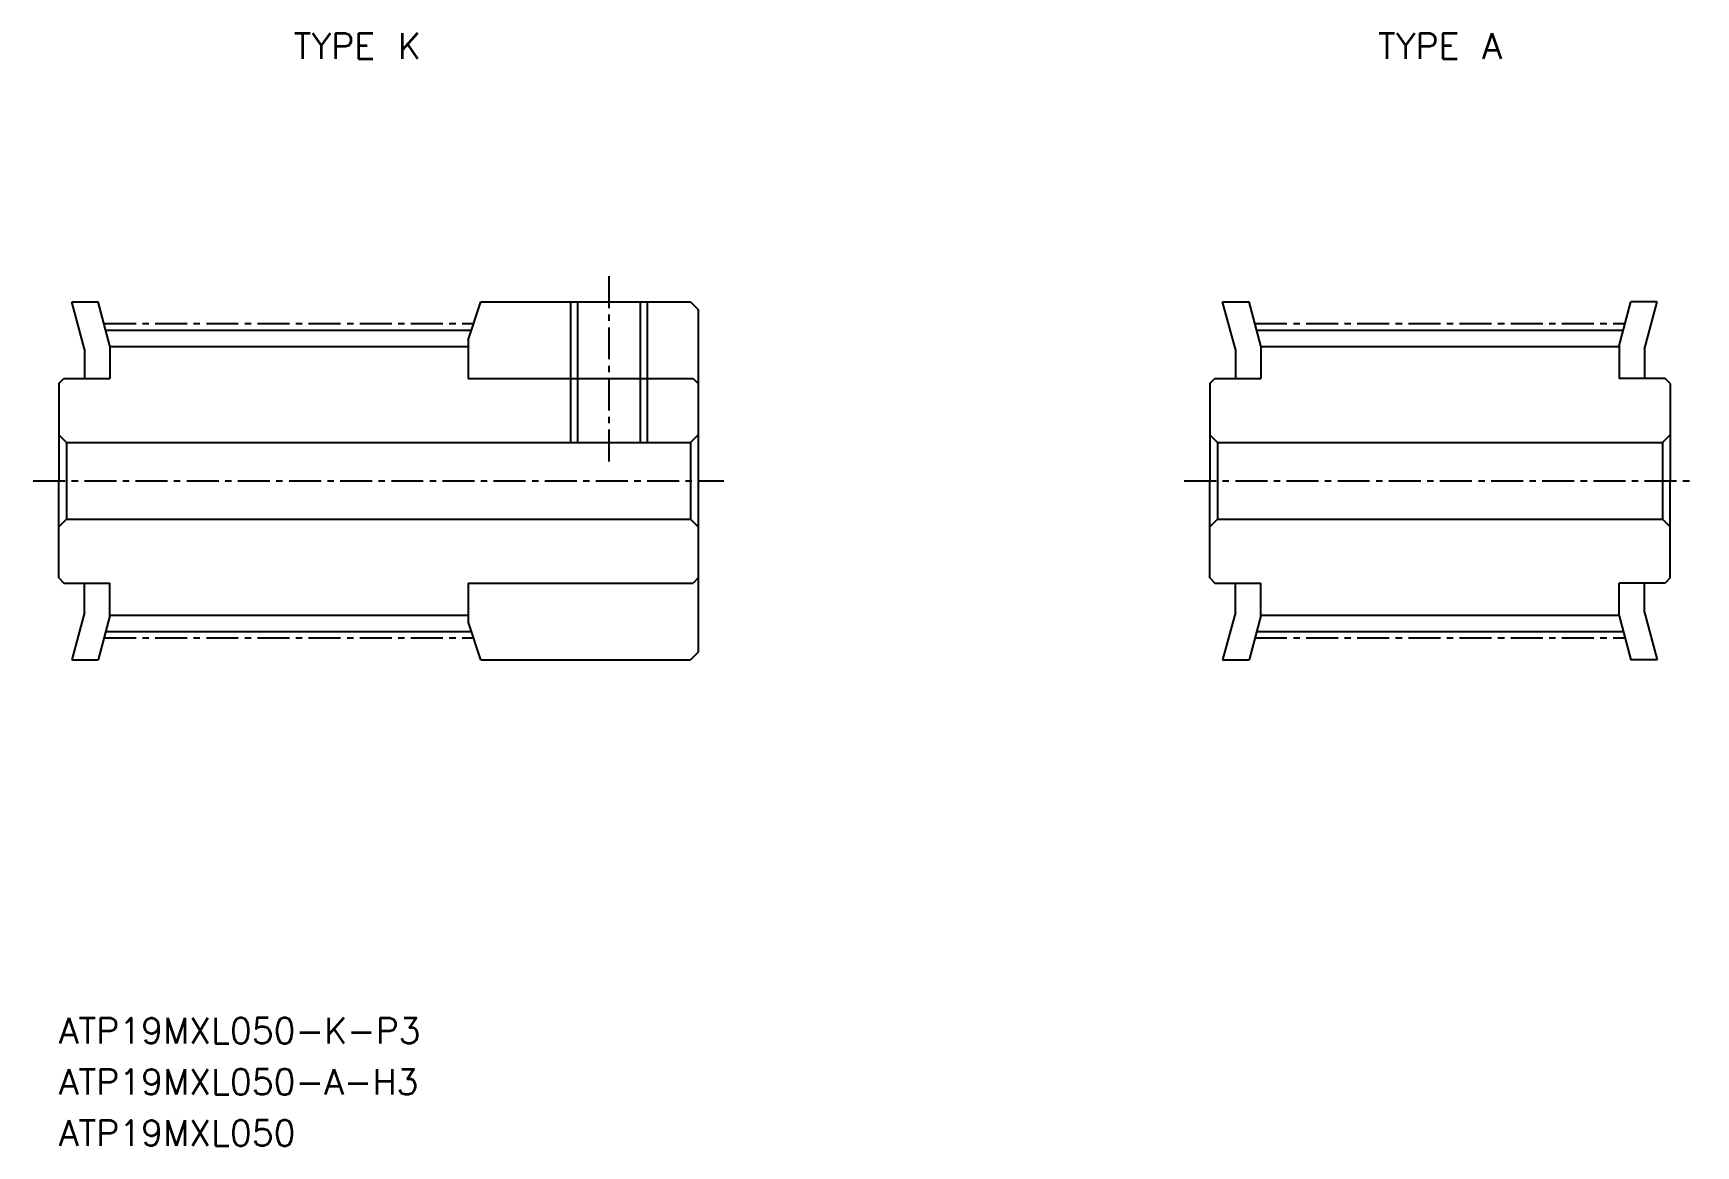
# Model space of a CAD drawing. Extents: x -238.2 to -173.2, y -19 to 24.5.
import ezdxf
from ezdxf.enums import TextEntityAlignment as Align

# ---------------------------------------------------------------- set-up
doc = ezdxf.new("R2010")
doc.units = 0
doc.linetypes.add('CENTER', pattern=[2, 1.25, -0.25, 0.25, -0.25])
doc.linetypes.add('DASHED', pattern=[19.05, 12.7, -6.35])
doc.layers.get('0').update_dxf_attribs({"linetype": 'CONTINUOUS'})
doc.layers.add('CENTER', color=1, linetype='CENTER')
doc.styles.add('MISUMI', font='txt.shx')

msp = doc.modelspace()

# ---------------------------------------------------------------- linework, layer by layer
at = {"color": 7, "linetype": 'CONTINUOUS'}
for p, q in [((-236.216, 12.107), (-236.714, 13.964)), ((-236.714, 13.964), (-235.679, 13.964)), ((-235.216, 12.239), (-235.679, 13.964)), ((-221.216, 12.464), (-220.716, 13.964)), ((-220.716, 13.964), (-212.516, 13.964)), ((-212.516, 13.964), (-212.216, 13.664)), ((-212.216, 13.664), (-212.216, 0.264)), ((-191.216, 12.107), (-191.714, 13.964)), ((-191.714, 13.964), (-190.679, 13.964)), ((-190.216, 12.239), (-190.679, 13.964)), ((-176.216, 12.239), (-175.754, 13.964)), ((-174.719, 13.964), (-175.754, 13.964)), ((-175.216, 12.107), (-174.719, 13.964)), ((-235.381, 12.854), (-221.086, 12.854)), ((-221.216, 12.464), (-221.216, 10.964)), ((-190.381, 12.854), (-176.086, 12.854)), ((-236.216, 12.107), (-236.216, 10.964)), ((-235.216, 12.239), (-235.216, 10.964)), ((-235.216, 12.214), (-221.216, 12.214)), ((-191.216, 12.107), (-191.216, 10.964)), ((-190.216, 12.239), (-190.216, 10.964)), ((-190.216, 12.214), (-176.216, 12.214)), ((-176.216, 12.239), (-176.216, 10.964)), ((-175.216, 12.107), (-175.216, 10.964)), ((-237.216, 10.764), (-237.016, 10.964)), ((-237.216, 10.764), (-237.216, 6.964)), ((-237.016, 10.964), (-235.216, 10.964)), ((-221.216, 10.964), (-212.416, 10.964)), ((-212.416, 10.964), (-212.216, 10.764)), ((-192.216, 10.764), (-192.016, 10.964)), ((-192.216, 10.764), (-192.216, 6.964)), ((-192.016, 10.964), (-190.216, 10.964)), ((-174.416, 10.964), (-176.216, 10.964)), ((-174.216, 10.764), (-174.416, 10.964)), ((-174.216, 10.764), (-174.216, 6.964)), ((-237.216, 8.764), (-236.916, 8.464)), ((-236.916, 8.464), (-212.516, 8.464)), ((-236.916, 8.464), (-236.916, 5.464)), ((-212.216, 8.764), (-212.516, 8.464)), ((-212.516, 8.464), (-212.516, 5.464)), ((-192.216, 8.764), (-191.916, 8.464)), ((-191.916, 8.464), (-174.516, 8.464)), ((-191.916, 8.464), (-191.916, 5.464)), ((-174.216, 8.764), (-174.516, 8.464)), ((-174.516, 8.464), (-174.516, 5.464)), ((-237.216, 8.364), (-237.216, 8.364)), ((-192.216, 8.364), (-192.216, 8.364)), ((-174.216, 8.364), (-174.216, 8.364)), ((-237.216, 6.964), (-237.216, 6.964)), ((-237.216, 3.164), (-237.216, 6.964)), ((-192.216, 6.964), (-192.216, 6.964)), ((-192.216, 3.164), (-192.216, 6.964)), ((-174.216, 6.964), (-174.216, 6.964)), ((-174.216, 3.164), (-174.216, 6.964)), ((-237.216, 5.164), (-236.916, 5.464)), ((-236.916, 5.464), (-212.516, 5.464)), ((-212.216, 5.164), (-212.516, 5.464)), ((-192.216, 5.164), (-191.916, 5.464)), ((-191.916, 5.464), (-174.516, 5.464)), ((-174.216, 5.164), (-174.516, 5.464)), ((-237.216, 3.164), (-237.016, 2.964)), ((-237.016, 2.964), (-235.216, 2.964)), ((-236.216, 1.82), (-236.216, 2.964)), ((-235.216, 1.689), (-235.216, 2.964)), ((-221.216, 2.964), (-212.416, 2.964)), ((-221.216, 2.964), (-221.216, 1.464)), ((-212.216, 3.164), (-212.416, 2.964)), ((-192.216, 3.164), (-192.016, 2.964)), ((-192.016, 2.964), (-190.216, 2.964)), ((-191.216, 1.82), (-191.216, 2.964)), ((-190.216, 1.689), (-190.216, 2.964)), ((-174.416, 2.964), (-176.216, 2.964)), ((-176.216, 1.689), (-176.216, 2.964)), ((-175.216, 1.82), (-175.216, 2.964)), ((-174.216, 3.164), (-174.416, 2.964)), ((-236.216, 1.82), (-236.714, -0.036)), ((-235.216, 1.689), (-235.679, -0.036)), ((-235.216, 1.714), (-221.216, 1.714)), ((-220.716, -0.036), (-221.216, 1.464)), ((-191.216, 1.82), (-191.714, -0.036)), ((-190.216, 1.689), (-190.679, -0.036)), ((-190.216, 1.714), (-176.216, 1.714)), ((-176.216, 1.689), (-175.754, -0.036)), ((-175.216, 1.82), (-174.719, -0.036)), ((-235.381, 1.074), (-221.086, 1.074)), ((-190.381, 1.074), (-176.086, 1.074)), ((-212.216, 0.264), (-212.516, -0.036)), ((-236.714, -0.036), (-235.679, -0.036)), ((-220.716, -0.036), (-212.516, -0.036)), ((-191.714, -0.036), (-190.679, -0.036)), ((-174.719, -0.036), (-175.754, -0.036))]:
    msp.add_line(p, q, dxfattribs=at)
at = {"color": 3, "linetype": 'DASHED'}
for p, q in [((-217.216, 13.964), (-217.216, 8.464)), ((-216.941, 13.964), (-216.941, 8.464)), ((-214.491, 13.964), (-214.491, 8.464)), ((-214.216, 13.964), (-214.216, 8.464))]:
    msp.add_line(p, q, dxfattribs=at)
at = {"layer": 'CENTER', "color": 1, "linetype": 'CENTER'}
for p, q in [((-215.716, 14.964), (-215.716, 7.464)), ((-235.449, 13.109), (-221.001, 13.109)), ((-190.449, 13.109), (-176.001, 13.109)), ((-238.216, 6.964), (-211.216, 6.964)), ((-193.216, 6.964), (-173.216, 6.964)), ((-235.449, 0.819), (-221.001, 0.819)), ((-190.449, 0.819), (-176.001, 0.819))]:
    msp.add_line(p, q, dxfattribs=at)

# ---------------------------------------------------------------- texts
at = {"color": 7, "linetype": 'CONTINUOUS', "style": 'MISUMI'}
for s, p in [('TYPE K', (-225.545, 23.964)), ('TYPE K', (-225.545, 23.964)), ('TYPE A', (-183.216, 23.964))]:
    msp.add_text(s, height=1, dxfattribs=at).set_placement(p, align=Align.MIDDLE_CENTER)
for s, p in [('ATP19MXL050-K-P3', (-237.216, -15.036)), ('ATP19MXL050-A-H3', (-237.216, -17.036)), ('ATP19MXL050', (-237.216, -19.036))]:
    msp.add_text(s, height=1, dxfattribs=at).set_placement(p)

doc.saveas('drawing.dxf')
